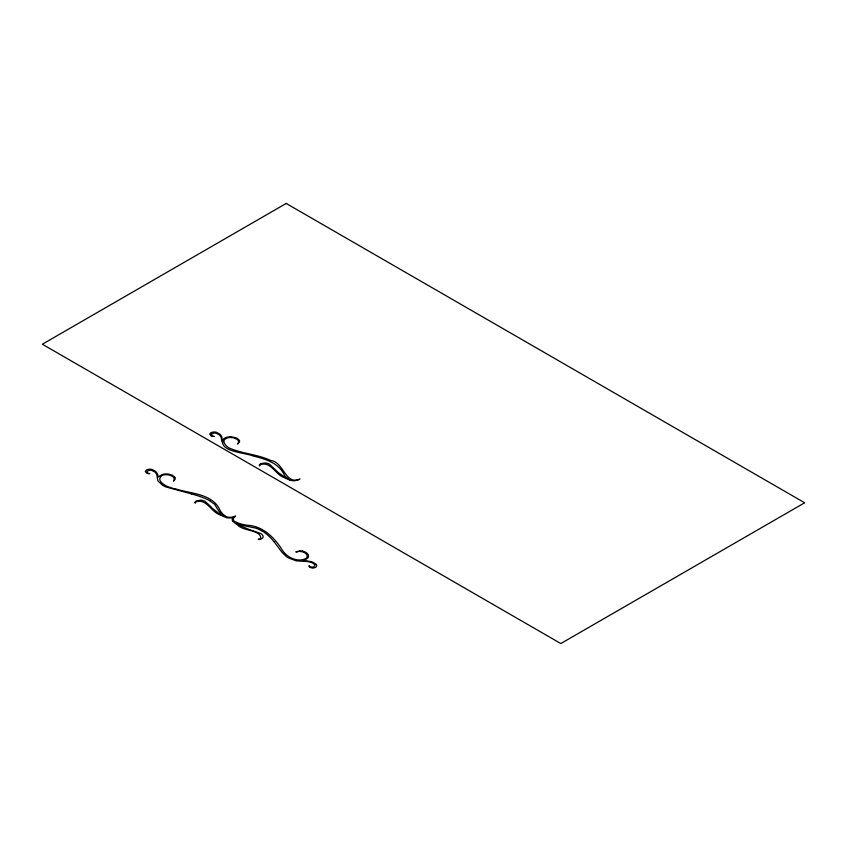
<?xml version="1.0" encoding="UTF-8"?>
<svg xmlns="http://www.w3.org/2000/svg" width="847" height="847" viewBox="0 0 847 847"><rect width="100%" height="100%" fill="white"/><g stroke="black" fill="none" stroke-linecap="round" stroke-linejoin="round"><path stroke-width="1.27" d="M211.422 434.532L211.708 435.464A3.081 1.779 0 0 0 212.353 435.951L213.656 436.311A1.81 1.048 0 0 1 213.984 436.343L214.005 436.353M195.339 502.843L195.879 502.027A3.642 2.107 0 0 1 196.631 501.604C206.943 498.936 211.147 511.99 219.807 514.743A53.245 30.736 0 0 0 225.535 517.242A6.744 3.896 0 0 0 226.848 517.655M259.733 465.659L260.283 464.844A3.642 2.107 0 0 1 261.035 464.421C271.389 461.7 275.487 474.881 284.179 477.57A72.217 41.694 0 0 0 286.148 478.491L289.939 480.048M237.732 444.05L239.616 441.52A6.554 3.78 0 0 0 239.161 440.069L237.266 438.418A10.863 6.278 0 0 0 235.868 437.73L231.115 436.734A8.629 4.976 0 0 0 227.663 437.052A8.396 4.849 0 0 0 226.223 437.465L225.482 437.761A9.222 5.326 0 0 0 223.619 438.873C217.023 451.695 246.233 452.796 252.935 455.951C265.238 458.958 279.203 462.949 284.592 475.559A81.418 47.009 0 0 0 286.085 477.232L289.43 479.826L292.363 480.673A7.348 4.246 0 0 0 294.714 480.757L299.203 479.54A3.229 1.863 0 0 0 299.743 479.19A2.456 1.419 0 0 0 299.944 478.978C285.174 485.712 283.883 461.88 270.68 460.45C257.933 454.49 243.523 453.854 230.606 448.603C226.752 447.502 220.336 440.779 226.414 438.301A7.676 4.436 0 0 1 229.844 437.507L233.147 437.687L236.482 439A10.736 6.194 0 0 1 237.816 440.038L238.822 441.848L237.901 443.701M295.847 551.884L300.24 550.878M159.056 476.395L162.105 474.606A7.665 4.426 0 0 1 163.947 474.119L164.625 474.013A8.216 4.743 0 0 1 168.701 474.108L171.475 474.913A10.863 6.278 0 0 1 172.862 475.601L174.757 477.253M211.845 433.833L214.386 433.008A4.161 2.403 0 0 1 215.699 433.082L218.886 434.553A16.58 9.571 0 0 1 219.828 435.411L220.771 436.597A10.778 6.225 0 0 1 221.152 437.423L221.999 441.901M235.275 516.395L233.317 518.332L233.571 520.429A7.39 4.267 0 0 0 234.513 521.35L238.346 523.128A33.753 19.481 0 0 0 246.826 525.235C262.771 525.659 274.936 537.94 282.718 550.804C287.482 557.675 297.932 562.599 305.809 558.501A7.676 4.436 0 0 0 307.186 556.521L306.879 554.616L304.602 552.689A10.736 6.194 0 0 0 302.813 551.916L299.658 551.344L296.228 551.937M149.633 473.6L148.733 473.674A4.288 2.477 0 0 1 146.362 472.87L145.324 471.345L146.478 469.958A4.775 2.753 0 0 1 148.553 469.291L149.04 469.238A5.156 2.975 0 0 1 152.089 469.482L155.223 471.176A15.722 9.073 0 0 1 156.981 473.187L157.373 473.886A18.338 10.588 0 0 1 157.902 475.305L158.114 476.787M214.016 436.427L213.137 436.491A4.288 2.477 0 0 1 210.765 435.686L209.728 434.162L210.882 432.775A4.775 2.753 0 0 1 212.957 432.108L213.433 432.055A5.156 2.975 0 0 1 216.483 432.309L219.617 433.992A15.161 8.756 0 0 1 220.633 434.998L221.353 435.993A12.451 7.189 0 0 1 221.893 437.296L222.189 440.747M304.232 560.206L307.323 558.448A7.665 4.426 0 0 0 308.17 557.39L308.35 556.998A8.216 4.743 0 0 0 308.192 554.647L306.805 553.038A10.863 6.278 0 0 0 305.598 552.244L302.739 551.143M158.41 476.903L158.601 476.808A3.166 1.821 0 0 0 158.94 476.512M235.413 516.035L231.591 517.337L227.97 517.189A7.422 4.288 0 0 1 225.884 516.416L223.28 514.436A33.753 19.481 0 0 1 219.638 509.534C212.279 493.473 190.077 493.685 175.35 488.814C169.876 488.412 153.91 481.625 162.01 475.485A7.676 4.436 0 0 1 165.44 474.691L168.744 474.86L172.079 476.183A10.736 6.194 0 0 1 173.423 477.221C175.975 478.883 171.316 483.743 175.075 479.338A5.622 3.25 0 0 0 175.202 478.883A6.469 3.737 0 0 0 174.757 477.253M258.356 539.264L258.811 539.518A1.609 0.932 0 0 0 259.298 539.528L260.95 539.094A6.723 3.875 0 0 0 261.649 538.766L263.004 537.591L263.078 536.077A8.555 4.944 0 0 0 260.961 533.631L252.11 530.444A101.418 58.549 0 0 1 249.187 529.523L239.066 525.151A33.234 19.185 0 0 1 237.393 524.081L236.429 523.382A24.775 14.304 0 0 0 237.891 523.891L240.802 524.78A51.646 29.814 0 0 0 247.43 526.421L255.349 528.03A17.554 10.132 0 0 1 256.81 528.496L259.838 529.809A38.528 22.244 0 0 1 262.178 531.133M258.42 539.264L259.838 538.946A3.674 2.118 0 0 0 260.823 538.279C260.643 529.65 243.036 531.217 237.806 525.14A53.245 30.736 0 0 1 233.486 521.826A6.744 3.896 0 0 1 232.766 521.074M304.189 560.799L303.395 560.714M304.253 560.799L304.984 560.82M305.047 560.82L306.127 560.883A18.412 10.63 0 0 1 309.187 561.296L309.801 561.413A15.722 9.073 0 0 1 313.274 562.429L316.196 564.24A5.156 2.975 0 0 1 316.63 565.997L316.534 566.272A4.775 2.753 0 0 1 315.38 567.479L312.977 568.136L310.341 567.543A4.288 2.477 0 0 1 308.943 566.167L309.219 565.722M191.443 493.886L165.843 486.919A25.781 14.886 0 0 1 162.719 485.373L158.283 481.318A12.949 7.475 0 0 1 157.584 479.084L156.759 474.595A10.778 6.225 0 0 0 156.367 473.78L155.425 472.594A16.58 9.571 0 0 0 154.482 471.737L151.295 470.265A4.161 2.403 0 0 0 149.983 470.191L147.442 471.017A3.113 1.8 0 0 0 147.029 471.715L147.304 472.647A3.081 1.779 0 0 0 147.96 473.134L149.252 473.494A1.81 1.048 0 0 1 149.58 473.526L149.633 473.547M209.823 500.895L213.984 503.774A17.554 10.132 0 0 1 214.799 504.611L217.605 509.185A51.646 29.814 0 0 0 220.432 513.007M259.553 465.839L259.298 465.437A1.609 0.932 0 0 1 259.288 465.151L260.04 464.198A6.649 3.843 0 0 1 260.855 463.648L265.259 462.97A8.555 4.944 0 0 1 269.494 464.198L278.377 472.658L283.618 476.342A29.359 16.951 0 0 0 286.635 477.782M195.149 503.012L194.895 502.62A1.609 0.932 0 0 1 194.884 502.335L195.636 501.382A6.649 3.843 0 0 1 196.462 500.831L200.855 500.154A8.555 4.944 0 0 1 205.09 501.382L210.268 506.114A105.346 60.825 0 0 0 212.205 508.179L219.405 513.811A33.912 19.576 0 0 0 221.639 514.987L222.856 515.537A24.775 14.304 0 0 1 221.956 514.701L220.421 513.017M273.941 541.508L281.977 552.286L286.402 556.606A25.728 14.854 0 0 0 288.202 557.813L295.709 560.661A12.949 7.475 0 0 0 299.573 561.063L307.345 561.54A10.778 6.225 0 0 1 308.763 561.762L310.817 562.302A16.58 9.571 0 0 1 312.31 562.853L314.851 564.695A4.161 2.403 0 0 1 314.978 565.447L313.549 566.918A3.113 1.8 0 0 1 312.331 567.162L310.722 566.992A3.081 1.779 0 0 1 309.875 566.622L309.261 565.891M211.379 434.426A3.081 1.779 0 0 1 211.792 433.728M303.385 560.534A2.425 1.398 0 0 1 304.041 560.291M262.379 531.027A69.761 40.275 0 0 1 273.825 541.54M232.692 521.085A7.369 4.256 0 0 1 233.274 517.369M233.253 517.358A7.369 4.256 0 0 1 226.827 517.697M191.39 493.96A68.882 39.767 0 0 1 210.014 500.768M300.24 550.878A6.554 3.78 0 0 1 302.739 551.143M286.191 203.449L42.35 344.221L560.809 643.551L804.65 502.779L286.191 203.449"/></g></svg>
